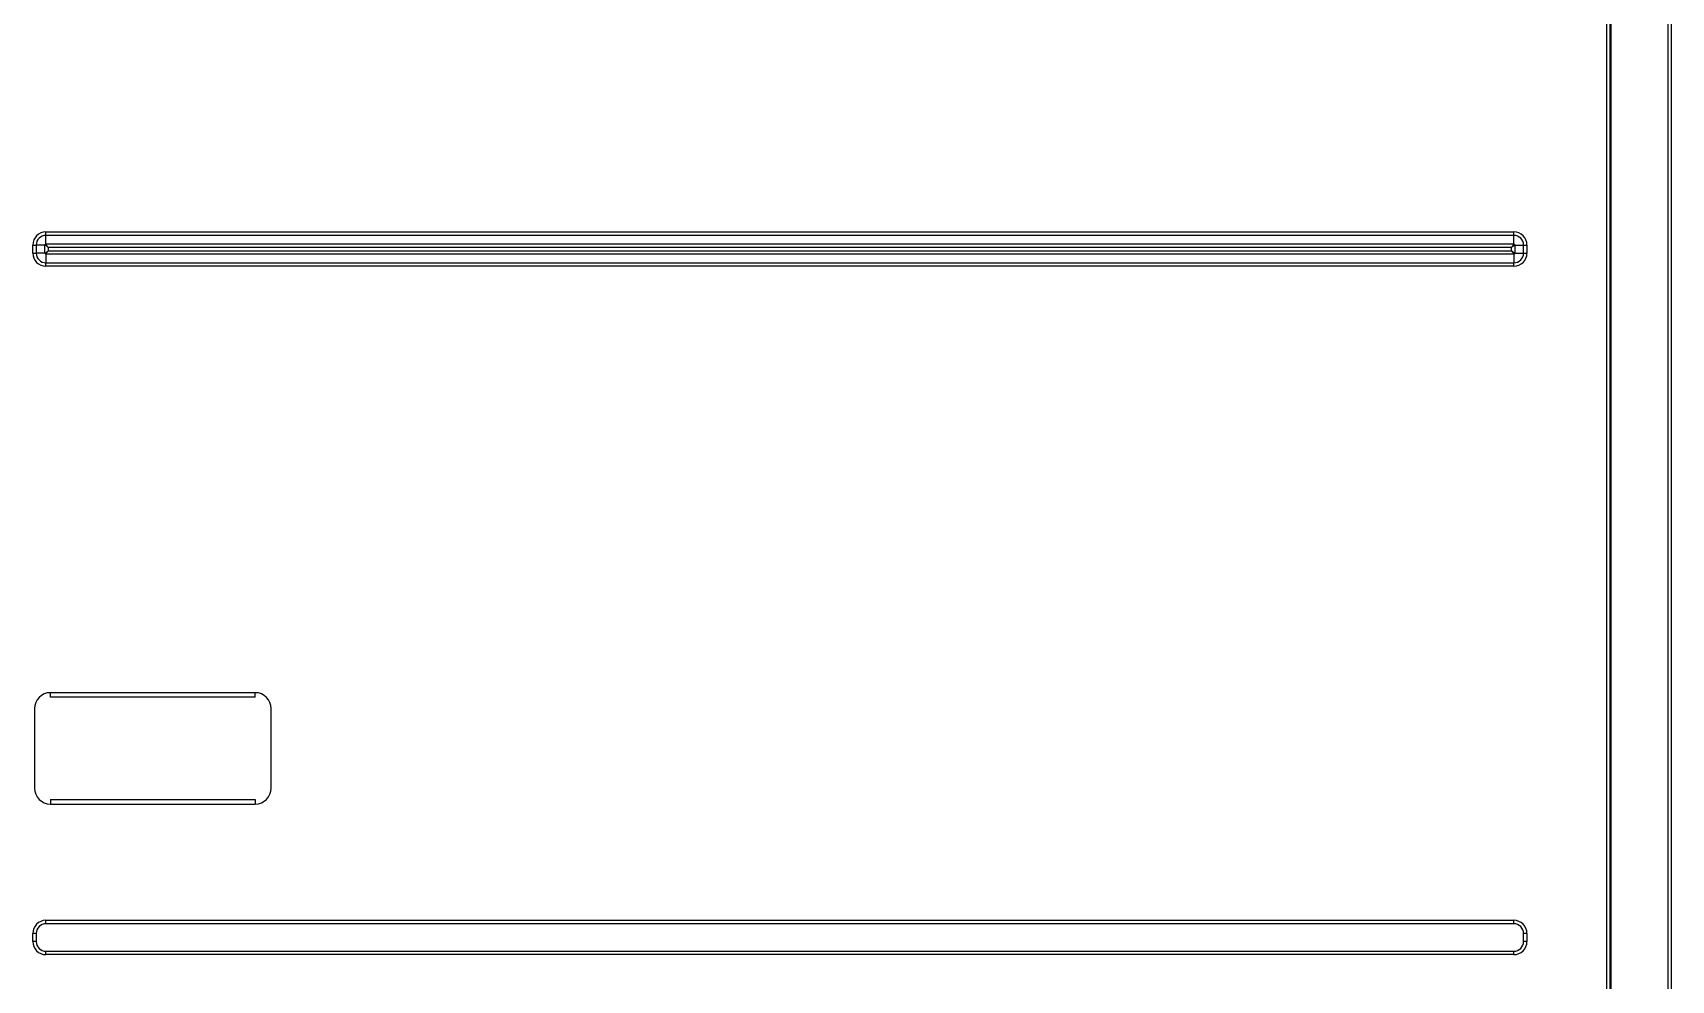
# Model space of a CAD drawing. Header units: millimetres. Extents: x 10547 to 11305, y 9897 to 10391.
# Drawn here: x 10891.21 to 10896.57, y 10366.34 to 10369.45 of the extents above; entities that cross this region are included whole.
import ezdxf

# ---------------------------------------------------------------- set-up
doc = ezdxf.new("R2010")
doc.units = ezdxf.units.MM
doc.layers.add('LG-AIRCON', color=240, linetype='Continuous')

# ---------------------------------------------------------------- blocks, each defined once
blk = doc.blocks.new('NEWUXC-1')
at = {"layer": 'LG-AIRCON', "color": 0}
for p, q in [((363.7, 92.7), (363.7, 1724.59)), ((365, 1724.59), (365, 92.7)), ((365.5, 1724.59), (365.5, 92.7)), ((390.7, 92.7), (390.7, 1724.59)), ((392, 1660.27), (392, 92.7)), ((-328.55, 703.7), (-328.55, 707.2)), ((-328.55, 707.2), (-327.05, 707.2)), ((-327.05, 707.2), (-327.05, 703.7)), ((-323.25, 707.2), (-327.05, 707.2)), ((-323.25, 703.7), (-323.25, 707.2)), ((-322.75, 713), (322.75, 713)), ((-322.75, 711.5), (-322.75, 713)), ((322.75, 711.5), (-322.75, 711.5)), ((-322.75, 707.7), (-322.75, 711.5)), ((-322.75, 707.7), (322.75, 707.7)), ((-321.75, 706.2), (-321.75, 704.7)), ((321.75, 706.2), (-321.75, 706.2)), ((321.75, 704.7), (321.75, 706.2)), ((322.75, 711.5), (322.75, 713)), ((322.75, 707.7), (322.75, 711.5)), ((323.25, 707.2), (327.05, 707.2)), ((323.25, 707.2), (323.25, 703.7)), ((327.05, 707.2), (328.55, 707.2)), ((327.05, 703.7), (327.05, 707.2)), ((328.55, 707.2), (328.55, 703.7)), ((-328.55, 703.7), (-327.05, 703.7)), ((-323.25, 703.7), (-327.05, 703.7)), ((-322.75, 703.2), (-322.75, 699.4)), ((322.75, 703.2), (-322.75, 703.2)), ((-322.75, 697.9), (-322.75, 699.4)), ((-322.75, 699.4), (322.75, 699.4)), ((-321.75, 704.7), (321.75, 704.7)), ((322.75, 703.2), (322.75, 699.4)), ((322.75, 697.9), (322.75, 699.4)), ((323.25, 703.7), (327.05, 703.7)), ((327.05, 703.7), (328.55, 703.7)), ((322.75, 697.9), (-322.75, 697.9)), ((-230.75, 510.2), (-320.75, 510.2)), ((-320.75, 508.2), (-320.75, 510.2)), ((-230.75, 508.2), (-320.75, 508.2)), ((-230.75, 508.2), (-230.75, 510.2)), ((-327.75, 503.2), (-327.75, 468.2)), ((-223.75, 468.2), (-223.75, 503.2)), ((-320.75, 463.2), (-320.75, 461.2)), ((-320.75, 463.2), (-230.75, 463.2)), ((-320.75, 463.2), (-230.75, 463.2)), ((-320.75, 461.2), (-230.75, 461.2)), ((-230.75, 463.2), (-230.75, 461.2)), ((-328.55, 400.7), (-328.55, 404.2)), ((-327.05, 404.2), (-328.55, 404.2)), ((-327.05, 404.2), (-327.05, 400.7)), ((-322.75, 410), (322.75, 410)), ((-322.75, 408.5), (-322.75, 410)), ((322.75, 408.5), (-322.75, 408.5)), ((322.75, 408.5), (322.75, 410)), ((328.55, 404.2), (327.05, 404.2)), ((327.05, 400.7), (327.05, 404.2)), ((328.55, 404.2), (328.55, 400.7)), ((-327.05, 400.7), (-328.55, 400.7)), ((-322.75, 394.9), (-322.75, 396.4)), ((-322.75, 396.4), (322.75, 396.4)), ((322.75, 394.9), (322.75, 396.4)), ((328.55, 400.7), (327.05, 400.7)), ((322.75, 394.9), (-322.75, 394.9))]:
    blk.add_line(p, q, dxfattribs=at)
for points in [[(-323.25, 707.2), (-323.24, 707.21), (-323.23, 707.22), (-323.23, 707.23), (-323.22, 707.24), (-323.21, 707.26), (-323.2, 707.27), (-323.19, 707.28), (-323.18, 707.29), (-323.17, 707.3), (-323.16, 707.31), (-323.16, 707.32), (-323.15, 707.33), (-323.14, 707.34), (-323.13, 707.35), (-323.12, 707.36), (-323.11, 707.37), (-323.1, 707.39), (-323.09, 707.4), (-323.08, 707.41), (-323.07, 707.42), (-323.06, 707.43), (-323.05, 707.44), (-323.04, 707.45), (-323.03, 707.46), (-323.02, 707.47), (-323.01, 707.48), (-323, 707.49), (-322.99, 707.5), (-322.98, 707.51), (-322.97, 707.52), (-322.96, 707.53), (-322.95, 707.54), (-322.94, 707.55), (-322.92, 707.56), (-322.91, 707.57), (-322.9, 707.58), (-322.89, 707.59), (-322.88, 707.6), (-322.87, 707.61), (-322.86, 707.61), (-322.85, 707.62), (-322.84, 707.63), (-322.83, 707.64), (-322.82, 707.65), (-322.8, 707.66), (-322.79, 707.67), (-322.78, 707.68), (-322.77, 707.68), (-322.76, 707.69), (-322.75, 707.7)], [(-321.75, 706.2), (-321.78, 706.23), (-321.81, 706.25), (-321.83, 706.28), (-321.86, 706.3), (-321.89, 706.33), (-321.92, 706.35), (-321.95, 706.38), (-321.98, 706.4), (-322, 706.43), (-322.03, 706.45), (-322.06, 706.48), (-322.09, 706.5), (-322.12, 706.53), (-322.15, 706.55), (-322.17, 706.58), (-322.2, 706.6), (-322.23, 706.63), (-322.26, 706.65), (-322.29, 706.67), (-322.32, 706.7), (-322.35, 706.72), (-322.37, 706.75), (-322.4, 706.77), (-322.43, 706.79), (-322.46, 706.82), (-322.49, 706.84), (-322.52, 706.86), (-322.55, 706.88), (-322.58, 706.91), (-322.61, 706.93), (-322.64, 706.95), (-322.67, 706.97), (-322.7, 706.99), (-322.73, 707.01), (-322.76, 707.03), (-322.79, 707.04), (-322.83, 707.06), (-322.86, 707.08), (-322.89, 707.09), (-322.92, 707.11), (-322.95, 707.12), (-322.99, 707.13), (-323.02, 707.15), (-323.05, 707.16), (-323.09, 707.17), (-323.12, 707.18), (-323.15, 707.18), (-323.18, 707.19), (-323.22, 707.2), (-323.25, 707.2)], [(-321.75, 706.2), (-321.78, 706.23), (-321.8, 706.26), (-321.83, 706.28), (-321.85, 706.31), (-321.88, 706.34), (-321.9, 706.37), (-321.93, 706.4), (-321.95, 706.43), (-321.98, 706.45), (-322, 706.48), (-322.03, 706.51), (-322.05, 706.54), (-322.08, 706.57), (-322.1, 706.6), (-322.13, 706.62), (-322.15, 706.65), (-322.18, 706.68), (-322.2, 706.71), (-322.22, 706.74), (-322.25, 706.77), (-322.27, 706.8), (-322.3, 706.82), (-322.32, 706.85), (-322.34, 706.88), (-322.37, 706.91), (-322.39, 706.94), (-322.41, 706.97), (-322.44, 707), (-322.46, 707.03), (-322.48, 707.06), (-322.5, 707.09), (-322.52, 707.12), (-322.54, 707.15), (-322.56, 707.18), (-322.58, 707.21), (-322.59, 707.25), (-322.61, 707.28), (-322.63, 707.31), (-322.64, 707.34), (-322.66, 707.37), (-322.67, 707.4), (-322.68, 707.43), (-322.69, 707.46), (-322.7, 707.49), (-322.71, 707.52), (-322.72, 707.56), (-322.73, 707.59), (-322.74, 707.63), (-322.74, 707.66), (-322.75, 707.7)], [(321.75, 706.2), (321.78, 706.23), (321.8, 706.26), (321.83, 706.29), (321.85, 706.31), (321.88, 706.34), (321.9, 706.37), (321.93, 706.4), (321.95, 706.43), (321.98, 706.45), (322, 706.48), (322.03, 706.51), (322.05, 706.54), (322.08, 706.57), (322.1, 706.6), (322.13, 706.62), (322.15, 706.65), (322.18, 706.68), (322.2, 706.71), (322.22, 706.74), (322.25, 706.77), (322.27, 706.8), (322.3, 706.82), (322.32, 706.85), (322.34, 706.88), (322.37, 706.91), (322.39, 706.94), (322.41, 706.97), (322.43, 707), (322.46, 707.03), (322.48, 707.06), (322.5, 707.09), (322.52, 707.12), (322.54, 707.15), (322.56, 707.18), (322.58, 707.21), (322.59, 707.24), (322.61, 707.28), (322.63, 707.31), (322.64, 707.34), (322.66, 707.37), (322.67, 707.4), (322.68, 707.44), (322.7, 707.47), (322.71, 707.5), (322.72, 707.54), (322.73, 707.57), (322.73, 707.6), (322.74, 707.63), (322.75, 707.67), (322.75, 707.7)], [(321.75, 706.2), (321.78, 706.23), (321.81, 706.25), (321.83, 706.28), (321.86, 706.3), (321.89, 706.33), (321.92, 706.35), (321.95, 706.38), (321.98, 706.4), (322, 706.43), (322.03, 706.45), (322.06, 706.48), (322.09, 706.5), (322.12, 706.53), (322.15, 706.55), (322.17, 706.58), (322.2, 706.6), (322.23, 706.63), (322.26, 706.65), (322.29, 706.67), (322.32, 706.7), (322.35, 706.72), (322.37, 706.75), (322.4, 706.77), (322.43, 706.79), (322.46, 706.82), (322.49, 706.84), (322.52, 706.86), (322.55, 706.89), (322.58, 706.91), (322.61, 706.93), (322.64, 706.95), (322.67, 706.97), (322.7, 706.99), (322.73, 707.01), (322.76, 707.03), (322.8, 707.04), (322.83, 707.06), (322.86, 707.08), (322.89, 707.09), (322.92, 707.11), (322.95, 707.12), (322.98, 707.13), (323.01, 707.14), (323.04, 707.15), (323.07, 707.16), (323.11, 707.17), (323.14, 707.18), (323.18, 707.19), (323.21, 707.19), (323.25, 707.2)], [(322.75, 707.7), (322.76, 707.69), (322.77, 707.68), (322.78, 707.68), (322.79, 707.67), (322.8, 707.66), (322.82, 707.65), (322.83, 707.64), (322.84, 707.63), (322.85, 707.62), (322.86, 707.61), (322.87, 707.61), (322.88, 707.6), (322.89, 707.59), (322.9, 707.58), (322.91, 707.57), (322.92, 707.56), (322.94, 707.55), (322.95, 707.54), (322.96, 707.53), (322.97, 707.52), (322.98, 707.51), (322.99, 707.5), (323, 707.49), (323.01, 707.48), (323.02, 707.47), (323.03, 707.46), (323.04, 707.45), (323.05, 707.44), (323.06, 707.43), (323.07, 707.42), (323.08, 707.41), (323.09, 707.4), (323.1, 707.39), (323.11, 707.37), (323.12, 707.36), (323.13, 707.35), (323.14, 707.34), (323.15, 707.33), (323.16, 707.32), (323.16, 707.31), (323.17, 707.3), (323.18, 707.29), (323.19, 707.28), (323.2, 707.27), (323.21, 707.26), (323.22, 707.24), (323.23, 707.23), (323.23, 707.22), (323.24, 707.21), (323.25, 707.2)], [(-323.25, 703.7), (-323.22, 703.7), (-323.18, 703.71), (-323.15, 703.72), (-323.12, 703.72), (-323.09, 703.73), (-323.05, 703.74), (-323.02, 703.75), (-322.99, 703.77), (-322.95, 703.78), (-322.92, 703.79), (-322.89, 703.81), (-322.86, 703.82), (-322.83, 703.84), (-322.79, 703.86), (-322.76, 703.87), (-322.73, 703.89), (-322.7, 703.91), (-322.67, 703.93), (-322.64, 703.95), (-322.61, 703.97), (-322.58, 703.99), (-322.55, 704.02), (-322.52, 704.04), (-322.49, 704.06), (-322.46, 704.08), (-322.43, 704.11), (-322.4, 704.13), (-322.37, 704.15), (-322.35, 704.18), (-322.32, 704.2), (-322.29, 704.23), (-322.26, 704.25), (-322.23, 704.27), (-322.2, 704.3), (-322.17, 704.32), (-322.15, 704.35), (-322.12, 704.37), (-322.09, 704.4), (-322.06, 704.42), (-322.03, 704.45), (-322, 704.47), (-321.98, 704.5), (-321.95, 704.52), (-321.92, 704.55), (-321.89, 704.57), (-321.86, 704.6), (-321.83, 704.62), (-321.81, 704.65), (-321.78, 704.67), (-321.75, 704.7)], [(-322.75, 703.2), (-322.76, 703.21), (-322.77, 703.22), (-322.78, 703.23), (-322.79, 703.23), (-322.8, 703.24), (-322.82, 703.25), (-322.83, 703.26), (-322.84, 703.27), (-322.85, 703.28), (-322.86, 703.29), (-322.87, 703.29), (-322.88, 703.3), (-322.89, 703.31), (-322.9, 703.32), (-322.91, 703.33), (-322.92, 703.34), (-322.94, 703.35), (-322.95, 703.36), (-322.96, 703.37), (-322.97, 703.38), (-322.98, 703.39), (-322.99, 703.4), (-323, 703.41), (-323.01, 703.42), (-323.02, 703.43), (-323.03, 703.44), (-323.04, 703.45), (-323.05, 703.46), (-323.06, 703.47), (-323.07, 703.48), (-323.08, 703.49), (-323.09, 703.5), (-323.1, 703.51), (-323.11, 703.53), (-323.12, 703.54), (-323.13, 703.55), (-323.14, 703.56), (-323.15, 703.57), (-323.16, 703.58), (-323.16, 703.59), (-323.17, 703.6), (-323.18, 703.61), (-323.19, 703.62), (-323.2, 703.63), (-323.21, 703.65), (-323.22, 703.66), (-323.23, 703.67), (-323.23, 703.68), (-323.24, 703.69), (-323.25, 703.7)], [(-322.75, 703.2), (-322.74, 703.24), (-322.74, 703.27), (-322.73, 703.31), (-322.72, 703.34), (-322.71, 703.38), (-322.7, 703.41), (-322.69, 703.44), (-322.68, 703.47), (-322.67, 703.5), (-322.66, 703.53), (-322.64, 703.56), (-322.63, 703.59), (-322.61, 703.62), (-322.59, 703.66), (-322.58, 703.69), (-322.56, 703.72), (-322.54, 703.75), (-322.52, 703.78), (-322.5, 703.81), (-322.48, 703.84), (-322.46, 703.87), (-322.44, 703.9), (-322.41, 703.93), (-322.39, 703.96), (-322.37, 703.99), (-322.34, 704.02), (-322.32, 704.05), (-322.3, 704.08), (-322.27, 704.1), (-322.25, 704.13), (-322.22, 704.16), (-322.2, 704.19), (-322.18, 704.22), (-322.15, 704.25), (-322.13, 704.28), (-322.1, 704.3), (-322.08, 704.33), (-322.05, 704.36), (-322.03, 704.39), (-322, 704.42), (-321.98, 704.45), (-321.95, 704.47), (-321.93, 704.5), (-321.9, 704.53), (-321.88, 704.56), (-321.85, 704.59), (-321.83, 704.62), (-321.8, 704.64), (-321.78, 704.67), (-321.75, 704.7)], [(322.75, 703.2), (322.75, 703.23), (322.74, 703.27), (322.73, 703.3), (322.73, 703.33), (322.72, 703.36), (322.71, 703.4), (322.7, 703.43), (322.68, 703.46), (322.67, 703.5), (322.66, 703.53), (322.64, 703.56), (322.63, 703.59), (322.61, 703.62), (322.59, 703.66), (322.58, 703.69), (322.56, 703.72), (322.54, 703.75), (322.52, 703.78), (322.5, 703.81), (322.48, 703.84), (322.46, 703.87), (322.43, 703.9), (322.41, 703.93), (322.39, 703.96), (322.37, 703.99), (322.34, 704.02), (322.32, 704.05), (322.3, 704.08), (322.27, 704.1), (322.25, 704.13), (322.22, 704.16), (322.2, 704.19), (322.18, 704.22), (322.15, 704.25), (322.13, 704.28), (322.1, 704.3), (322.08, 704.33), (322.05, 704.36), (322.03, 704.39), (322, 704.42), (321.98, 704.45), (321.95, 704.47), (321.93, 704.5), (321.9, 704.53), (321.88, 704.56), (321.85, 704.59), (321.83, 704.62), (321.8, 704.64), (321.78, 704.67), (321.75, 704.7)], [(323.25, 703.7), (323.21, 703.71), (323.18, 703.71), (323.14, 703.72), (323.11, 703.73), (323.07, 703.74), (323.04, 703.75), (323.01, 703.76), (322.98, 703.77), (322.95, 703.78), (322.92, 703.79), (322.89, 703.81), (322.86, 703.82), (322.83, 703.84), (322.8, 703.86), (322.76, 703.87), (322.73, 703.89), (322.7, 703.91), (322.67, 703.93), (322.64, 703.95), (322.61, 703.97), (322.58, 703.99), (322.55, 704.01), (322.52, 704.04), (322.49, 704.06), (322.46, 704.08), (322.43, 704.11), (322.4, 704.13), (322.37, 704.15), (322.35, 704.18), (322.32, 704.2), (322.29, 704.23), (322.26, 704.25), (322.23, 704.27), (322.2, 704.3), (322.17, 704.32), (322.15, 704.35), (322.12, 704.37), (322.09, 704.4), (322.06, 704.42), (322.03, 704.45), (322, 704.47), (321.98, 704.5), (321.95, 704.52), (321.92, 704.55), (321.89, 704.57), (321.86, 704.6), (321.83, 704.62), (321.81, 704.65), (321.78, 704.68), (321.75, 704.7)], [(323.25, 703.7), (323.24, 703.69), (323.23, 703.68), (323.23, 703.67), (323.22, 703.66), (323.21, 703.65), (323.2, 703.63), (323.19, 703.62), (323.18, 703.61), (323.17, 703.6), (323.16, 703.59), (323.16, 703.58), (323.15, 703.57), (323.14, 703.56), (323.13, 703.55), (323.12, 703.54), (323.11, 703.53), (323.1, 703.51), (323.09, 703.5), (323.08, 703.49), (323.07, 703.48), (323.06, 703.47), (323.05, 703.46), (323.04, 703.45), (323.03, 703.44), (323.02, 703.43), (323.01, 703.42), (323, 703.41), (322.99, 703.4), (322.98, 703.39), (322.97, 703.38), (322.96, 703.37), (322.95, 703.36), (322.94, 703.35), (322.92, 703.34), (322.91, 703.33), (322.9, 703.32), (322.89, 703.31), (322.88, 703.3), (322.87, 703.29), (322.86, 703.29), (322.85, 703.28), (322.84, 703.27), (322.83, 703.26), (322.82, 703.25), (322.8, 703.24), (322.79, 703.23), (322.78, 703.23), (322.77, 703.22), (322.76, 703.21), (322.75, 703.2)]]:
    blk.add_lwpolyline(points, dxfattribs=at)
for centre, radius, start, end in [((-322.75, 707.2), 5.8, 90, 180), ((-322.75, 707.2), 4.3, 90, 180), ((322.75, 707.2), 5.8, 0, 90), ((322.75, 707.2), 4.3, 0, 90), ((-322.75, 703.7), 5.8, 180, 270), ((-322.75, 703.7), 4.3, 180, 270), ((322.75, 703.7), 5.8, 270, 0), ((322.75, 703.7), 4.3, 270, 0), ((-320.75, 503.2), 7, 90, 180), ((-230.75, 503.2), 7, 0, 90), ((-320.75, 468.2), 7, 180, 270), ((-230.75, 468.2), 7, 270, 0), ((-322.75, 404.2), 5.8, 90, 180), ((-322.75, 404.2), 4.3, 90, 180), ((322.75, 404.2), 5.8, 0, 90), ((322.75, 404.2), 4.3, 0, 90), ((-322.75, 400.7), 5.8, 180, 270), ((-322.75, 400.7), 4.3, 180, 270), ((322.75, 400.7), 5.8, 270, 0), ((322.75, 400.7), 4.3, 270, 0)]:
    blk.add_arc(centre, radius, start, end, dxfattribs=at)

msp = doc.modelspace()

# ---------------------------------------------------------------- block references
at = {"layer": 'LG-AIRCON', "color": 1, "xscale": 0.007449840356167105, "yscale": 0.007449840356167105, "zscale": 0.007449840356167105}
msp.add_blockref('NEWUXC-1', (10893.6538, 10363.4812), dxfattribs=at)

doc.saveas('drawing.dxf')
